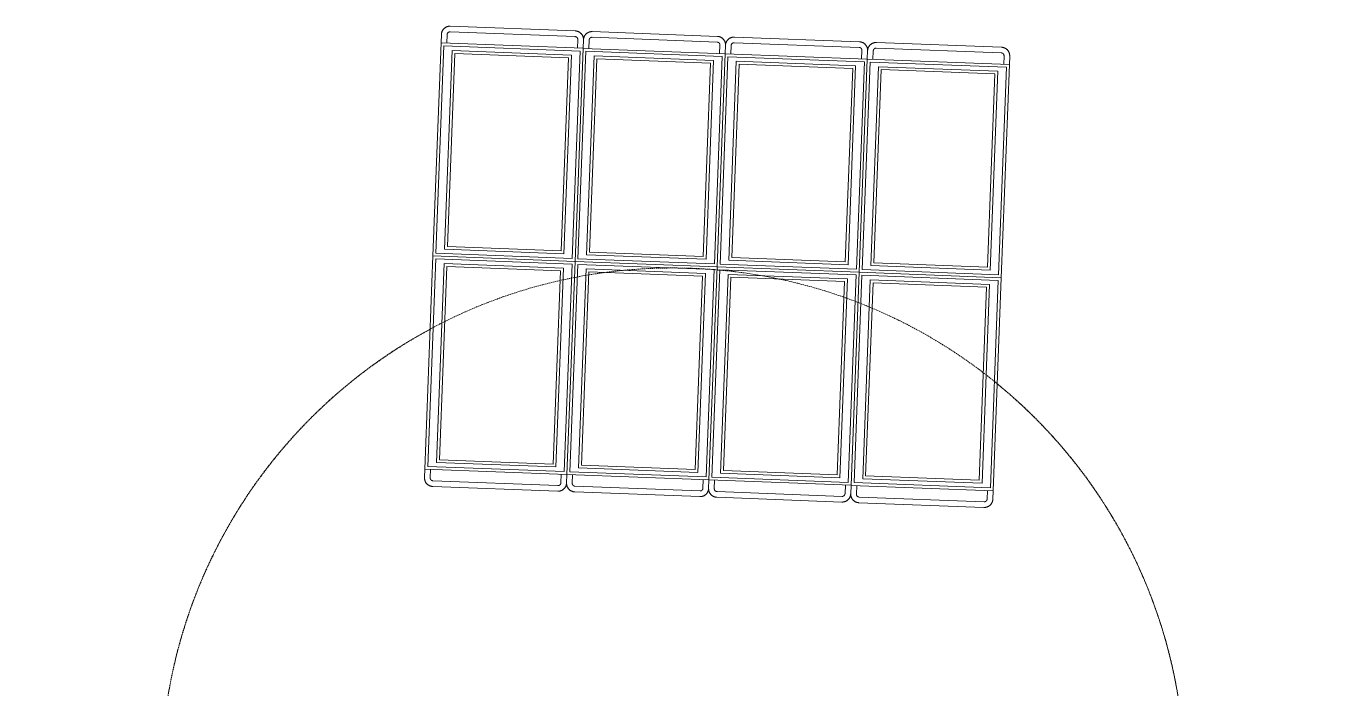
# Model space of a CAD drawing. Header units: millimetres. Extents: x 17567 to 83301, y -4294 to 56331.
# Drawn here: x 77047 to 81598, y 27325 to 29654 of the extents above; entities that cross this region are included whole.
import ezdxf

# ---------------------------------------------------------------- set-up
doc = ezdxf.new("R2010")
doc.units = ezdxf.units.MM
doc.header["$MEASUREMENT"] = 0
doc.linetypes.add('Hidden', pattern=[7.14375, 4.7625, -2.38125])
for name, color, linetype, lineweight in [('E-ELEC-EQPM', 71, 'Continuous', 13), ('E-ELEC-EQPM-HDLN', 91, 'Hidden', 13), ('I-FURN', 40, 'Continuous', 13)]:
    doc.layers.add(name, color=color, linetype=linetype, lineweight=lineweight)

# ---------------------------------------------------------------- blocks, each defined once
blk = doc.blocks.new('POWER_DATA_DROPPER - POWER_DATA_DROPPER-V140-GA PLAN - LEVEL 11')
at = {"layer": 'E-ELEC-EQPM-HDLN'}
for p, q in [((0, 0), (0, 200)), ((0, 0), (-200, 0)), ((0, 0), (0, -200)), ((0, 0), (200, 0)), ((1124.8, -1405.3), (1126.5, -1403.9)), ((1131.6, -1399.8), (1132.8, -1398.9)), ((1114.1, -1413.8), (1115.3, -1412.8))]:
    blk.add_line(p, q, dxfattribs=at)
blk.add_circle((0, 0), 1800, dxfattribs=at)
for start, end in [(39.0806, 122.3041), (189.9767, 289.0187), (309.0115, 311.2796), (307.1692, 307.4581), (308.0586, 308.1796), (290.1097, 291.4663), (292.3425, 292.9898)]:
    blk.add_arc((0, 0), 1800, start, end, dxfattribs=at)
blk = doc.blocks.new('New Furniture_Storage Caddy_NS1 - NS1-9646874-GA PLAN - LEVEL 11')
at = {"layer": 'I-FURN'}
for p, q in [((294.7, 0), (-205.3, 0)), ((-205.3, 0), (-205.3, -750)), ((294.7, -750), (294.7, 0)), ((-195.3, -740), (-195.3, -10)), ((-195.3, -10), (284.7, -10)), ((254.7, -25), (-165.3, -25)), ((-165.3, -25), (-165.3, -725)), ((-155.3, -715), (-155.3, -35)), ((-155.3, -35), (244.7, -35)), ((244.7, -35), (244.7, -715)), ((254.7, -725), (254.7, -25)), ((284.7, -10), (284.7, -740)), ((-165.3, -725), (254.7, -725)), ((244.7, -715), (-155.3, -715)), ((-205.3, -750), (-205.3, -780)), ((-205.3, -750), (294.7, -750)), ((284.7, -740), (-195.3, -740)), ((-185.3, -780), (-185.3, -750)), ((274.7, -750), (274.7, -780)), ((294.7, -780), (294.7, -750)), ((264.7, -790), (-175.3, -790)), ((-175.3, -810), (264.7, -810))]:
    blk.add_line(p, q, dxfattribs=at)
at = {"layer": 'I-FURN', "flags": 128}
for points in [[(-205.3, -780), (-205.3, -781.2), (-205.2, -782.4), (-205.1, -783.6), (-204.9, -784.8), (-204.7, -786), (-204.4, -787.1), (-204.1, -788.3), (-203.8, -789.4), (-203.4, -790.6), (-202.9, -791.7), (-202.4, -792.8), (-201.9, -793.9), (-201.3, -794.9), (-200.7, -795.9), (-200.1, -796.9), (-199.4, -797.9), (-198.6, -798.9), (-197.9, -799.8), (-197, -800.7), (-196.2, -801.5), (-195.3, -802.3), (-194.4, -803.1), (-193.5, -803.9), (-192.5, -804.6), (-191.5, -805.2), (-190.5, -805.9), (-189.4, -806.5), (-188.4, -807), (-187.3, -807.5), (-186.2, -808), (-185, -808.4), (-183.9, -808.7), (-182.7, -809.1), (-181.6, -809.3), (-180.4, -809.6), (-179.2, -809.7), (-178, -809.9), (-176.8, -810), (-175.6, -810), (-175.3, -810)], [(-175.3, -790), (-175.7, -790), (-176.1, -790), (-176.5, -789.9), (-176.9, -789.9), (-177.3, -789.8), (-177.7, -789.7), (-178.1, -789.6), (-178.4, -789.5), (-178.8, -789.4), (-179.2, -789.2), (-179.6, -789), (-179.9, -788.9), (-180.3, -788.7), (-180.6, -788.5), (-180.9, -788.3), (-181.3, -788), (-181.6, -787.8), (-181.9, -787.5), (-182.2, -787.2), (-182.5, -787), (-182.7, -786.7), (-183, -786.4), (-183.3, -786.1), (-183.5, -785.7), (-183.7, -785.4), (-183.9, -785.1), (-184.1, -784.7), (-184.3, -784.4), (-184.5, -784), (-184.6, -783.6), (-184.8, -783.2), (-184.9, -782.9), (-185, -782.5), (-185.1, -782.1), (-185.2, -781.7), (-185.2, -781.3), (-185.3, -780.9), (-185.3, -780.5), (-185.3, -780.1), (-185.3, -780)], [(264.7, -810), (265.9, -810), (267.1, -809.9), (268.3, -809.8), (269.5, -809.6), (270.7, -809.4), (271.8, -809.1), (273, -808.8), (274.1, -808.5), (275.3, -808.1), (276.4, -807.6), (277.5, -807.1), (278.6, -806.6), (279.6, -806), (280.6, -805.4), (281.6, -804.8), (282.6, -804.1), (283.6, -803.3), (284.5, -802.6), (285.4, -801.7), (286.2, -800.9), (287, -800), (287.8, -799.1), (288.6, -798.2), (289.3, -797.2), (289.9, -796.2), (290.6, -795.2), (291.2, -794.1), (291.7, -793.1), (292.2, -792), (292.7, -790.9), (293.1, -789.7), (293.4, -788.6), (293.8, -787.4), (294, -786.3), (294.3, -785.1), (294.4, -783.9), (294.6, -782.7), (294.7, -781.5), (294.7, -780.3), (294.7, -780)], [(274.7, -780), (274.7, -780.4), (274.7, -780.8), (274.6, -781.2), (274.6, -781.6), (274.5, -782), (274.4, -782.4), (274.3, -782.8), (274.2, -783.1), (274.1, -783.5), (273.9, -783.9), (273.7, -784.3), (273.6, -784.6), (273.4, -785), (273.2, -785.3), (273, -785.6), (272.7, -786), (272.5, -786.3), (272.2, -786.6), (271.9, -786.9), (271.7, -787.2), (271.4, -787.4), (271.1, -787.7), (270.8, -788), (270.4, -788.2), (270.1, -788.4), (269.8, -788.6), (269.4, -788.8), (269.1, -789), (268.7, -789.2), (268.3, -789.3), (267.9, -789.5), (267.6, -789.6), (267.2, -789.7), (266.8, -789.8), (266.4, -789.9), (266, -789.9), (265.6, -790), (265.2, -790), (264.8, -790), (264.7, -790)]]:
    blk.add_lwpolyline(points, dxfattribs=at)
blk = doc.blocks.new('New Furniture_Storage Caddy_NS1 - NS1-V206-GA PLAN - LEVEL 11')
at = {"layer": 'I-FURN'}
for p, q in [((294.7, -750), (294.7, 0)), ((-195.3, -740), (-195.3, -10)), ((-195.3, -10), (284.7, -10)), ((254.7, -25), (-165.3, -25)), ((-165.3, -25), (-165.3, -725)), ((-155.3, -715), (-155.3, -35)), ((-155.3, -35), (244.7, -35)), ((244.7, -35), (244.7, -715)), ((254.7, -725), (254.7, -25)), ((284.7, -10), (284.7, -740)), ((-165.3, -725), (254.7, -725)), ((244.7, -715), (-155.3, -715)), ((-205.3, -750), (294.7, -750)), ((284.7, -740), (-195.3, -740)), ((-185.3, -780), (-185.3, -750)), ((274.7, -750), (274.7, -780)), ((294.7, -780), (294.7, -750)), ((264.7, -790), (-175.3, -790)), ((-175.3, -810), (264.7, -810))]:
    blk.add_line(p, q, dxfattribs=at)
at = {"layer": 'I-FURN', "flags": 128}
for points in [[(-205.3, -780), (-205.3, -781.2), (-205.2, -782.4), (-205.1, -783.6), (-204.9, -784.8), (-204.7, -786), (-204.4, -787.1), (-204.1, -788.3), (-203.8, -789.4), (-203.4, -790.6), (-202.9, -791.7), (-202.4, -792.8), (-201.9, -793.9), (-201.3, -794.9), (-200.7, -795.9), (-200.1, -796.9), (-199.4, -797.9), (-198.6, -798.9), (-197.9, -799.8), (-197, -800.7), (-196.2, -801.5), (-195.3, -802.3), (-194.4, -803.1), (-193.5, -803.9), (-192.5, -804.6), (-191.5, -805.2), (-190.5, -805.9), (-189.4, -806.5), (-188.4, -807), (-187.3, -807.5), (-186.2, -808), (-185, -808.4), (-183.9, -808.7), (-182.7, -809.1), (-181.6, -809.3), (-180.4, -809.6), (-179.2, -809.7), (-178, -809.9), (-176.8, -810), (-175.6, -810), (-175.3, -810)], [(-175.3, -790), (-175.7, -790), (-176.1, -790), (-176.5, -789.9), (-176.9, -789.9), (-177.3, -789.8), (-177.7, -789.7), (-178.1, -789.6), (-178.4, -789.5), (-178.8, -789.4), (-179.2, -789.2), (-179.6, -789), (-179.9, -788.9), (-180.3, -788.7), (-180.6, -788.5), (-180.9, -788.3), (-181.3, -788), (-181.6, -787.8), (-181.9, -787.5), (-182.2, -787.2), (-182.5, -787), (-182.7, -786.7), (-183, -786.4), (-183.3, -786.1), (-183.5, -785.7), (-183.7, -785.4), (-183.9, -785.1), (-184.1, -784.7), (-184.3, -784.4), (-184.5, -784), (-184.6, -783.6), (-184.8, -783.2), (-184.9, -782.9), (-185, -782.5), (-185.1, -782.1), (-185.2, -781.7), (-185.2, -781.3), (-185.3, -780.9), (-185.3, -780.5), (-185.3, -780.1), (-185.3, -780)], [(264.7, -810), (265.9, -810), (267.1, -809.9), (268.3, -809.8), (269.5, -809.6), (270.7, -809.4), (271.8, -809.1), (273, -808.8), (274.1, -808.5), (275.3, -808.1), (276.4, -807.6), (277.5, -807.1), (278.6, -806.6), (279.6, -806), (280.6, -805.4), (281.6, -804.8), (282.6, -804.1), (283.6, -803.3), (284.5, -802.6), (285.4, -801.7), (286.2, -800.9), (287, -800), (287.8, -799.1), (288.6, -798.2), (289.3, -797.2), (289.9, -796.2), (290.6, -795.2), (291.2, -794.1), (291.7, -793.1), (292.2, -792), (292.7, -790.9), (293.1, -789.7), (293.4, -788.6), (293.8, -787.4), (294, -786.3), (294.3, -785.1), (294.4, -783.9), (294.6, -782.7), (294.7, -781.5), (294.7, -780.3), (294.7, -780)], [(274.7, -780), (274.7, -780.4), (274.7, -780.8), (274.6, -781.2), (274.6, -781.6), (274.5, -782), (274.4, -782.4), (274.3, -782.8), (274.2, -783.1), (274.1, -783.5), (273.9, -783.9), (273.7, -784.3), (273.6, -784.6), (273.4, -785), (273.2, -785.3), (273, -785.6), (272.7, -786), (272.5, -786.3), (272.2, -786.6), (271.9, -786.9), (271.7, -787.2), (271.4, -787.4), (271.1, -787.7), (270.8, -788), (270.4, -788.2), (270.1, -788.4), (269.8, -788.6), (269.4, -788.8), (269.1, -789), (268.7, -789.2), (268.3, -789.3), (267.9, -789.5), (267.6, -789.6), (267.2, -789.7), (266.8, -789.8), (266.4, -789.9), (266, -789.9), (265.6, -790), (265.2, -790), (264.8, -790), (264.7, -790)]]:
    blk.add_lwpolyline(points, dxfattribs=at)
blk = doc.blocks.new('New Furniture_Storage Caddy_NS1 - NS1-9646996-GA PLAN - LEVEL 11')
at = {"layer": 'I-FURN'}
for p, q in [((-185.3, 750), (-185.3, 780)), ((264.7, 810), (-175.3, 810)), ((-175.3, 790), (264.7, 790)), ((274.7, 780), (274.7, 750)), ((294.7, 750), (294.7, 780)), ((294.7, 750), (-205.3, 750)), ((-195.3, 10), (-195.3, 740)), ((-195.3, 740), (284.7, 740)), ((284.7, 740), (284.7, 10)), ((294.7, 0), (294.7, 750)), ((254.7, 725), (-165.3, 725)), ((-165.3, 725), (-165.3, 25)), ((-155.3, 35), (-155.3, 715)), ((-155.3, 715), (244.7, 715)), ((244.7, 715), (244.7, 35)), ((254.7, 25), (254.7, 725)), ((-205.3, 0), (294.7, 0)), ((284.7, 10), (-195.3, 10)), ((-165.3, 25), (254.7, 25)), ((244.7, 35), (-155.3, 35))]:
    blk.add_line(p, q, dxfattribs=at)
at = {"layer": 'I-FURN', "flags": 128}
for points in [[(-175.3, 810), (-176.5, 810), (-177.7, 809.9), (-178.9, 809.8), (-180.1, 809.6), (-181.3, 809.4), (-182.4, 809.1), (-183.6, 808.8), (-184.7, 808.5), (-185.9, 808.1), (-187, 807.6), (-188.1, 807.1), (-189.2, 806.6), (-190.2, 806), (-191.2, 805.4), (-192.2, 804.8), (-193.2, 804.1), (-194.2, 803.3), (-195.1, 802.6), (-196, 801.7), (-196.8, 800.9), (-197.6, 800), (-198.4, 799.1), (-199.2, 798.2), (-199.9, 797.2), (-200.5, 796.2), (-201.2, 795.2), (-201.8, 794.1), (-202.3, 793.1), (-202.8, 792), (-203.3, 790.9), (-203.7, 789.7), (-204, 788.6), (-204.4, 787.4), (-204.6, 786.3), (-204.9, 785.1), (-205, 783.9), (-205.2, 782.7), (-205.3, 781.5), (-205.3, 780.3), (-205.3, 780)], [(-185.3, 780), (-185.3, 780.4), (-185.3, 780.8), (-185.2, 781.2), (-185.2, 781.6), (-185.1, 782), (-185, 782.4), (-184.9, 782.8), (-184.8, 783.1), (-184.7, 783.5), (-184.5, 783.9), (-184.3, 784.3), (-184.2, 784.6), (-184, 785), (-183.8, 785.3), (-183.6, 785.6), (-183.3, 786), (-183.1, 786.3), (-182.8, 786.6), (-182.5, 786.9), (-182.3, 787.2), (-182, 787.4), (-181.7, 787.7), (-181.4, 788), (-181, 788.2), (-180.7, 788.4), (-180.4, 788.6), (-180, 788.8), (-179.7, 789), (-179.3, 789.2), (-178.9, 789.3), (-178.5, 789.5), (-178.2, 789.6), (-177.8, 789.7), (-177.4, 789.8), (-177, 789.9), (-176.6, 789.9), (-176.2, 790), (-175.8, 790), (-175.4, 790), (-175.3, 790)], [(294.7, 780), (294.7, 781.2), (294.6, 782.4), (294.5, 783.6), (294.3, 784.8), (294.1, 786), (293.8, 787.1), (293.5, 788.3), (293.2, 789.4), (292.8, 790.6), (292.3, 791.7), (291.8, 792.8), (291.3, 793.9), (290.7, 794.9), (290.1, 795.9), (289.5, 796.9), (288.8, 797.9), (288, 798.9), (287.3, 799.8), (286.4, 800.7), (285.6, 801.5), (284.7, 802.3), (283.8, 803.1), (282.9, 803.9), (281.9, 804.6), (280.9, 805.2), (279.9, 805.9), (278.8, 806.5), (277.8, 807), (276.7, 807.5), (275.6, 808), (274.4, 808.4), (273.3, 808.7), (272.1, 809.1), (271, 809.3), (269.8, 809.6), (268.6, 809.7), (267.4, 809.9), (266.2, 810), (265, 810), (264.7, 810)], [(264.7, 790), (265.1, 790), (265.5, 790), (265.9, 789.9), (266.3, 789.9), (266.7, 789.8), (267.1, 789.7), (267.5, 789.6), (267.8, 789.5), (268.2, 789.4), (268.6, 789.2), (269, 789), (269.3, 788.9), (269.7, 788.7), (270, 788.5), (270.3, 788.3), (270.7, 788), (271, 787.8), (271.3, 787.5), (271.6, 787.2), (271.9, 787), (272.1, 786.7), (272.4, 786.4), (272.7, 786.1), (272.9, 785.7), (273.1, 785.4), (273.3, 785.1), (273.5, 784.7), (273.7, 784.4), (273.9, 784), (274, 783.6), (274.2, 783.2), (274.3, 782.9), (274.4, 782.5), (274.5, 782.1), (274.6, 781.7), (274.6, 781.3), (274.7, 780.9), (274.7, 780.5), (274.7, 780.1), (274.7, 780)]]:
    blk.add_lwpolyline(points, dxfattribs=at)
blk = doc.blocks.new('New Furniture_Storage Caddy_NS1 - NS1-V207-GA PLAN - LEVEL 11')
at = {"layer": 'I-FURN'}
for p, q in [((-205.3, 780), (-205.3, 750)), ((-185.3, 750), (-185.3, 780)), ((264.7, 810), (-175.3, 810)), ((-175.3, 790), (264.7, 790)), ((274.7, 780), (274.7, 750)), ((294.7, 750), (294.7, 780)), ((294.7, 750), (-205.3, 750)), ((-205.3, 750), (-205.3, 0)), ((-195.3, 10), (-195.3, 740)), ((-195.3, 740), (284.7, 740)), ((284.7, 740), (284.7, 10)), ((294.7, 0), (294.7, 750)), ((254.7, 725), (-165.3, 725)), ((-165.3, 725), (-165.3, 25)), ((-155.3, 35), (-155.3, 715)), ((-155.3, 715), (244.7, 715)), ((244.7, 715), (244.7, 35)), ((254.7, 25), (254.7, 725)), ((-205.3, 0), (294.7, 0)), ((284.7, 10), (-195.3, 10)), ((-165.3, 25), (254.7, 25)), ((244.7, 35), (-155.3, 35))]:
    blk.add_line(p, q, dxfattribs=at)
at = {"layer": 'I-FURN', "flags": 128}
for points in [[(-175.3, 810), (-176.5, 810), (-177.7, 809.9), (-178.9, 809.8), (-180.1, 809.6), (-181.3, 809.4), (-182.4, 809.1), (-183.6, 808.8), (-184.7, 808.5), (-185.9, 808.1), (-187, 807.6), (-188.1, 807.1), (-189.2, 806.6), (-190.2, 806), (-191.2, 805.4), (-192.2, 804.8), (-193.2, 804.1), (-194.2, 803.3), (-195.1, 802.6), (-196, 801.7), (-196.8, 800.9), (-197.6, 800), (-198.4, 799.1), (-199.2, 798.2), (-199.9, 797.2), (-200.5, 796.2), (-201.2, 795.2), (-201.8, 794.1), (-202.3, 793.1), (-202.8, 792), (-203.3, 790.9), (-203.7, 789.7), (-204, 788.6), (-204.4, 787.4), (-204.6, 786.3), (-204.9, 785.1), (-205, 783.9), (-205.2, 782.7), (-205.3, 781.5), (-205.3, 780.3), (-205.3, 780)], [(-185.3, 780), (-185.3, 780.4), (-185.3, 780.8), (-185.2, 781.2), (-185.2, 781.6), (-185.1, 782), (-185, 782.4), (-184.9, 782.8), (-184.8, 783.1), (-184.7, 783.5), (-184.5, 783.9), (-184.3, 784.3), (-184.2, 784.6), (-184, 785), (-183.8, 785.3), (-183.6, 785.6), (-183.3, 786), (-183.1, 786.3), (-182.8, 786.6), (-182.5, 786.9), (-182.3, 787.2), (-182, 787.4), (-181.7, 787.7), (-181.4, 788), (-181, 788.2), (-180.7, 788.4), (-180.4, 788.6), (-180, 788.8), (-179.7, 789), (-179.3, 789.2), (-178.9, 789.3), (-178.5, 789.5), (-178.2, 789.6), (-177.8, 789.7), (-177.4, 789.8), (-177, 789.9), (-176.6, 789.9), (-176.2, 790), (-175.8, 790), (-175.4, 790), (-175.3, 790)], [(294.7, 780), (294.7, 781.2), (294.6, 782.4), (294.5, 783.6), (294.3, 784.8), (294.1, 786), (293.8, 787.1), (293.5, 788.3), (293.2, 789.4), (292.8, 790.6), (292.3, 791.7), (291.8, 792.8), (291.3, 793.9), (290.7, 794.9), (290.1, 795.9), (289.5, 796.9), (288.8, 797.9), (288, 798.9), (287.3, 799.8), (286.4, 800.7), (285.6, 801.5), (284.7, 802.3), (283.8, 803.1), (282.9, 803.9), (281.9, 804.6), (280.9, 805.2), (279.9, 805.9), (278.8, 806.5), (277.8, 807), (276.7, 807.5), (275.6, 808), (274.4, 808.4), (273.3, 808.7), (272.1, 809.1), (271, 809.3), (269.8, 809.6), (268.6, 809.7), (267.4, 809.9), (266.2, 810), (265, 810), (264.7, 810)], [(264.7, 790), (265.1, 790), (265.5, 790), (265.9, 789.9), (266.3, 789.9), (266.7, 789.8), (267.1, 789.7), (267.5, 789.6), (267.8, 789.5), (268.2, 789.4), (268.6, 789.2), (269, 789), (269.3, 788.9), (269.7, 788.7), (270, 788.5), (270.3, 788.3), (270.7, 788), (271, 787.8), (271.3, 787.5), (271.6, 787.2), (271.9, 787), (272.1, 786.7), (272.4, 786.4), (272.7, 786.1), (272.9, 785.7), (273.1, 785.4), (273.3, 785.1), (273.5, 784.7), (273.7, 784.4), (273.9, 784), (274, 783.6), (274.2, 783.2), (274.3, 782.9), (274.4, 782.5), (274.5, 782.1), (274.6, 781.7), (274.6, 781.3), (274.7, 780.9), (274.7, 780.5), (274.7, 780.1), (274.7, 780)]]:
    blk.add_lwpolyline(points, dxfattribs=at)

msp = doc.modelspace()

# ---------------------------------------------------------------- block references
at = {"layer": 'E-ELEC-EQPM', "rotation": 288.3812685327865}
msp.add_blockref('POWER_DATA_DROPPER - POWER_DATA_DROPPER-V140-GA PLAN - LEVEL 11', (79322.6, 27003), dxfattribs=at)
at = {"layer": 'I-FURN', "rotation": 177.8165250542611}
for name, p in [('New Furniture_Storage Caddy_NS1 - NS1-9646874-GA PLAN - LEVEL 11', (78772.9, 28833.9)), ('New Furniture_Storage Caddy_NS1 - NS1-9646874-GA PLAN - LEVEL 11', (79272.5, 28814.8)), ('New Furniture_Storage Caddy_NS1 - NS1-V206-GA PLAN - LEVEL 11', (79772.1, 28795.8)), ('New Furniture_Storage Caddy_NS1 - NS1-9646874-GA PLAN - LEVEL 11', (80271.8, 28776.7)), ('New Furniture_Storage Caddy_NS1 - NS1-V207-GA PLAN - LEVEL 11', (78772.9, 28833.9)), ('New Furniture_Storage Caddy_NS1 - NS1-9646996-GA PLAN - LEVEL 11', (79272.5, 28814.8)), ('New Furniture_Storage Caddy_NS1 - NS1-V207-GA PLAN - LEVEL 11', (79772.1, 28795.8)), ('New Furniture_Storage Caddy_NS1 - NS1-V207-GA PLAN - LEVEL 11', (80271.8, 28776.7))]:
    msp.add_blockref(name, p, dxfattribs=at)

doc.saveas('drawing.dxf')
